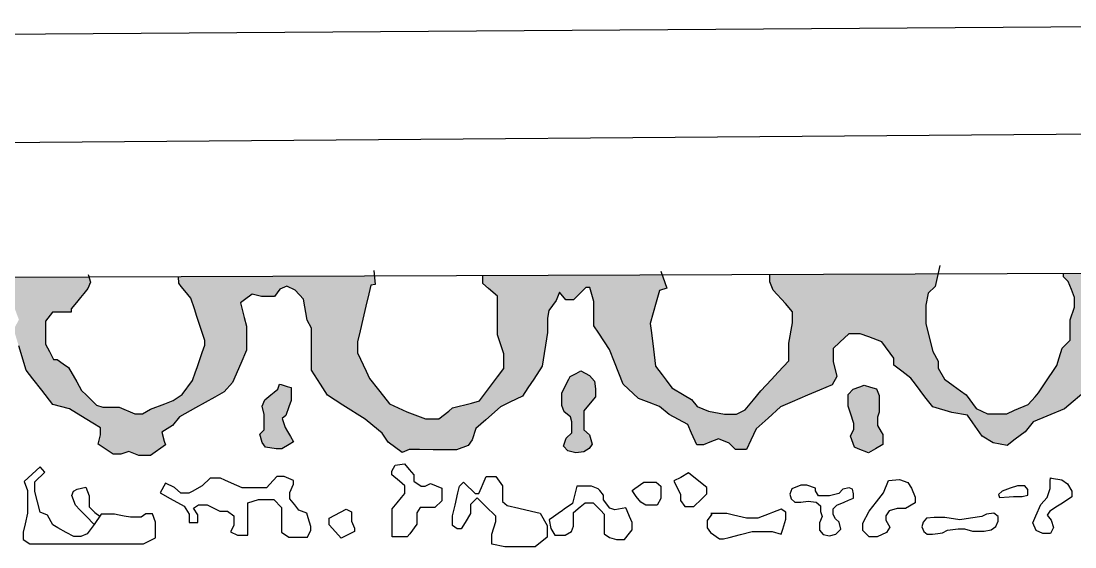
# Model space of a CAD drawing. Header units: inches. Extents: x 155 to 361, y 91 to 381.
# Drawn here: x 335.371 to 338.577, y 294.946 to 296.545 of the extents above; entities that cross this region are included whole.
import ezdxf

# ---------------------------------------------------------------- set-up
doc = ezdxf.new("R2010")
doc.units = ezdxf.units.IN
doc.header["$MEASUREMENT"] = 0
doc.layers.add('çziigi', color=10, linetype='Continuous')

msp = doc.modelspace()

# ---------------------------------------------------------------- hatches: boundary and pattern name
at = {"layer": 'çziigi'}
h = msp.add_hatch(color=256, dxfattribs=at)
h.dxf.hatch_style = 1
h.paths.add_polyline_path([(338.5759, 295.6747), (338.5759, 295.7039), (338.5662, 295.7284), (338.5564, 295.7528), (338.5424, 295.7672), (338.5424, 295.777), (339.0693, 295.779), (339.0693, 295.7568), (339.0503, 295.7268), (339.0381, 295.7074), (339.0265, 295.689), (339.0265, 295.6619), (339.0294, 295.5526), (339.0389, 295.5202), (339.0665, 295.4613), (339.0744, 295.4446), (339.1014, 295.4257), (339.1552, 295.3737), (339.1897, 295.3579), (339.2116, 295.3516), (339.2193, 295.2652), (339.1939, 295.2806), (339.1521, 295.2966), (339.1219, 295.3267), (339.0557, 295.3647), (339.0106, 295.4021), (338.9843, 295.4405), (338.9727, 295.4855), (338.9727, 295.5426), (338.9529, 295.5662), (338.9307, 295.5927), (338.9189, 295.6324), (338.9189, 295.6637), (338.9309, 295.6955), (338.9038, 295.7058), (338.8662, 295.7201), (338.837, 295.7201), (338.8276, 295.7015), (338.8035, 295.7015), (338.7809, 295.7015), (338.765, 295.7142), (338.7419, 295.7142), (338.7309, 295.6933), (338.7178, 295.6428), (338.7126, 295.6232), (338.7126, 295.5945), (338.7126, 295.5731), (338.7244, 295.5473), (338.7346, 295.5248), (338.7309, 295.4946), (338.729, 295.4786), (338.7057, 295.4786), (338.6771, 295.4786), (338.6298, 295.4516), (338.61, 295.4208), (338.571, 295.3879), (338.5448, 295.3658), (338.4917, 295.3437), (338.4495, 295.3262), (338.4252, 295.2954), (338.395, 295.2729), (338.3702, 295.2545), (338.3598, 295.2564), (338.356, 295.3507), (338.3695, 295.3507), (338.3932, 295.3612), (338.4342, 295.3793), (338.4555, 295.4024), (338.4663, 295.4141), (338.4847, 295.4417), (338.5216, 295.4971), (338.5292, 295.5212), (338.5385, 295.5504), (338.5619, 295.5745), (338.5619, 295.6362)])
h.paths.add_polyline_path([(337.6591, 295.7265), (337.6485, 295.7518), (337.6485, 295.7736), (338.16, 295.7755), (338.1518, 295.7377), (338.1304, 295.7171), (338.1234, 295.6805), (338.1234, 295.6545), (338.1234, 295.6238), (338.1445, 295.5395), (338.1612, 295.5103), (338.1612, 295.4889), (338.1799, 295.4559), (338.2068, 295.4364), (338.2289, 295.4204), (338.2461, 295.4079), (338.2761, 295.3666), (338.3111, 295.3507), (338.338, 295.3507), (338.356, 295.3507), (338.3598, 295.2564), (338.328, 295.2625), (338.295, 295.2828), (338.2664, 295.3234), (338.2505, 295.3461), (338.202, 295.3542), (338.1444, 295.3718), (338.1207, 295.4026), (338.0918, 295.4402), (338.0773, 295.4591), (338.0504, 295.48), (338.0261, 295.4989), (338.0261, 295.5195), (337.9898, 295.5697), (337.9497, 295.5845), (337.9236, 295.5942), (337.8887, 295.5942), (337.8618, 295.5681), (337.8418, 295.5487), (337.8418, 295.5093), (337.8525, 295.4638), (337.8386, 295.4389), (337.8001, 295.4224), (337.7636, 295.4067), (337.7172, 295.3869), (337.6812, 295.3715), (337.6435, 295.3373), (337.6076, 295.3047), (337.5913, 295.2701), (337.578, 295.2422), (337.5446, 295.2422), (337.5248, 295.2608), (337.51, 295.2669), (337.4936, 295.353), (337.5105, 295.3499), (337.547, 295.3499), (337.5741, 295.3622), (337.5995, 295.3935), (337.621, 295.4199), (337.6537, 295.4553), (337.6742, 295.4775), (337.7063, 295.5121), (337.7063, 295.5284), (337.7063, 295.5655), (337.718, 295.6269), (337.718, 295.6611), (337.6968, 295.6858)])
h.paths.add_polyline_path([(337.1136, 295.6624), (337.1136, 295.6921), (337.1015, 295.7345), (337.0888, 295.7345), (337.0707, 295.7164), (337.0515, 295.6972), (337.0279, 295.6972), (337.0086, 295.7203), (336.9987, 295.6956), (336.9768, 295.6648), (336.9724, 295.6412), (336.9724, 295.5973), (336.9561, 295.4957), (336.9305, 295.4562), (336.9132, 295.4296), (336.8969, 295.4045), (336.8575, 295.3855), (336.8295, 295.3721), (336.785, 295.3324), (336.755, 295.3057), (336.7438, 295.2717), (336.7315, 295.2539), (336.6953, 295.2406), (336.6625, 295.2406), (336.6246, 295.2406), (336.6094, 295.241), (336.6071, 295.3354), (336.6422, 295.3354), (336.6722, 295.3589), (336.6841, 295.3682), (336.7416, 295.3832), (336.7657, 295.3895), (336.796, 295.4301), (336.8206, 295.463), (336.8397, 295.4885), (336.8397, 295.5331), (336.8204, 295.5912), (336.8204, 295.624), (336.8204, 295.6493), (336.8204, 295.6803), (336.8204, 295.7084), (336.7932, 295.7318), (336.7755, 295.7471), (336.7754, 295.7702), (337.3217, 295.7723), (337.3353, 295.7325), (337.3136, 295.7251), (337.3035, 295.6901), (337.2942, 295.658), (337.2849, 295.6255), (337.2876, 295.6041), (337.2926, 295.564), (337.3013, 295.4955), (337.3212, 295.4689), (337.3334, 295.4525), (337.3509, 295.4291), (337.3878, 295.4076), (337.4107, 295.3942), (337.4279, 295.3728), (337.4627, 295.3587), (337.4936, 295.353), (337.51, 295.2669), (337.4929, 295.274), (337.4665, 295.2641), (337.4466, 295.2566), (337.427, 295.2566), (337.411, 295.2921), (337.3995, 295.3178), (337.3428, 295.3487), (337.3137, 295.3729), (337.2818, 295.385), (337.2492, 295.3973), (337.2032, 295.441), (337.1768, 295.5076), (337.1616, 295.5458), (337.1284, 295.5954), (337.1136, 295.6176)])
h.paths.add_polyline_path([(336.2411, 295.6353), (336.23, 295.6996), (336.2054, 295.7263), (336.1798, 295.7391), (336.1581, 295.7296), (336.1425, 295.7068), (336.118, 295.7068), (336.1024, 295.7068), (336.074, 295.7146), (336.0506, 295.6968), (336.0387, 295.6877), (336.0501, 295.6434), (336.0569, 295.6168), (336.0569, 295.5441), (336.0394, 295.5035), (336.0148, 295.446), (335.9893, 295.4172), (335.9603, 295.4011), (335.9023, 295.3687), (335.8536, 295.3416), (335.8322, 295.3147), (335.7999, 295.2947), (335.8071, 295.2674), (335.8102, 295.2557), (335.7653, 295.2238), (335.7296, 295.2238), (335.6996, 295.2355), (335.6826, 295.2302), (335.6826, 295.3648), (335.7172, 295.35), (335.7406, 295.35), (335.7646, 295.3646), (335.8084, 295.381), (335.8339, 295.3905), (335.8617, 295.409), (335.8927, 295.4517), (335.902, 295.4786), (335.9065, 295.4915), (335.9222, 295.5366), (335.93, 295.5589), (335.93, 295.5738), (335.9061, 295.6465), (335.8985, 295.6697), (335.8879, 295.702), (335.8693, 295.7248), (335.8587, 295.7378), (335.8508, 295.7475), (335.8507, 295.7667), (336.4461, 295.769), (336.4488, 295.7433), (336.4355, 295.7418), (336.4291, 295.7152), (336.4204, 295.6783), (336.4109, 295.6383), (336.4025, 295.6031), (336.3945, 295.5692), (336.3945, 295.5362), (336.4207, 295.48), (336.4311, 295.4576), (336.4582, 295.4237), (336.4739, 295.4041), (336.4923, 295.3811), (336.5447, 295.357), (336.6019, 295.3354), (336.6071, 295.3354), (336.6094, 295.241), (336.5828, 295.2417), (336.5522, 295.2417), (336.531, 295.2333), (336.4881, 295.264), (336.4698, 295.2918), (336.4414, 295.3146), (336.4176, 295.3337), (336.3503, 295.3771), (336.3036, 295.4073), (336.2818, 295.4411), (336.2547, 295.4833), (336.2547, 295.5413), (336.2547, 295.578), (336.2547, 295.6109)])
h.paths.add_polyline_path([(334.9413, 295.7556), (334.9413, 295.7632), (335.5781, 295.7656), (335.5826, 295.7506), (335.5745, 295.7319), (335.5622, 295.7167), (335.5524, 295.7046), (335.5401, 295.6893), (335.5239, 295.6693), (335.5239, 295.66), (335.506, 295.66), (335.4943, 295.66), (335.4669, 295.66), (335.4452, 295.6325), (335.4452, 295.6167), (335.4452, 295.5957), (335.4452, 295.5624), (335.4575, 295.5396), (335.4702, 295.516), (335.4809, 295.516), (335.4996, 295.5028), (335.5159, 295.4913), (335.5406, 295.4476), (335.5553, 295.4217), (335.5704, 295.4067), (335.6007, 295.3768), (335.6196, 295.3705), (335.6587, 295.3705), (335.6693, 295.3705), (335.6826, 295.3648), (335.6826, 295.2302), (335.6745, 295.2277), (335.6517, 295.2277), (335.606, 295.2577), (335.6132, 295.2867), (335.6132, 295.3078), (335.5893, 295.3223), (335.5536, 295.3439), (335.5182, 295.3653), (335.4683, 295.3792), (335.4344, 295.4226), (335.4074, 295.4571), (335.3871, 295.483), (335.3642, 295.5574), (335.3488, 295.6073), (335.3647, 295.6365), (335.3457, 295.6884), (335.3251, 295.7029), (335.2756, 295.7113), (335.2566, 295.7035), (335.2048, 295.6912), (335.1837, 295.6701), (335.1658, 295.6239), (335.1658, 295.6), (335.1658, 295.5504), (335.1764, 295.5321), (335.1764, 295.4942), (335.1535, 295.4477), (335.1279, 295.4288), (335.1039, 295.3937), (335.0716, 295.3653), (335.0215, 295.3242), (335.0082, 295.3133), (334.982, 295.3133), (334.982, 295.2808), (334.9964, 295.2652), (335.0129, 295.2475), (334.9952, 295.2311), (334.9228, 295.2103), (334.8721, 295.2103), (334.8426, 295.2248), (334.798, 295.2142), (334.7777, 295.2094), (334.7479, 295.1948), (334.7156, 295.2025), (334.6766, 295.2259), (334.6499, 295.251), (334.6499, 295.2894), (334.6499, 295.3164), (334.5873, 295.3514), (334.5611, 295.3661), (334.5224, 295.3878), (334.4965, 295.4193), (334.4577, 295.4405), (334.4398, 295.4769), (334.437, 295.5306), (334.4359, 295.5619), (334.4157, 295.6179), (334.4157, 295.6772), (334.4157, 295.708), (334.3939, 295.7225), (334.3581, 295.708), (334.3407, 295.6906), (334.3205, 295.6554), (334.3329, 295.6246), (334.3383, 295.611), (334.3428, 295.5997), (334.3502, 295.5812), (334.3429, 295.5675), (334.3314, 295.546), (334.3189, 295.546), (334.3049, 295.525), (334.3049, 295.5099), (334.3049, 295.4791), (334.3049, 295.4707), (334.2947, 295.4348), (334.2645, 295.418), (334.2358, 295.4021), (334.2358, 295.3878), (334.2023, 295.3649), (334.1721, 295.3442), (334.1178, 295.3442), (334.087, 295.3442), (334.0219, 295.3099), (334.0029, 295.2903), (334.0224, 295.2713), (334.0482, 295.2635), (334.0482, 295.2545), (334.0499, 295.2349), (334.0258, 295.2243), (334.0067, 295.2158), (333.9866, 295.2158), (333.8797, 295.2132), (333.8346, 295.2132), (333.8346, 295.2511), (333.8346, 295.271), (333.8084, 295.2917), (333.7861, 295.3094), (333.7614, 295.3296), (333.7109, 295.3522), (333.6937, 295.3522), (333.6513, 295.3522), (333.626, 295.3738), (333.6003, 295.3958), (333.5574, 295.4144), (333.5247, 295.3964), (333.5247, 295.3594), (333.5102, 295.3278), (333.4983, 295.3017), (333.4732, 295.3017), (333.4506, 295.3152), (333.4317, 295.3603), (333.4216, 295.3844), (333.4118, 295.4076), (333.3934, 295.3998), (333.3786, 295.3936), (333.3488, 295.3811), (333.3278, 295.3531), (333.3155, 295.3366), (333.2988, 295.3144), (333.2719, 295.3144), (333.2403, 295.3144), (333.2186, 295.3269), (333.1942, 295.3756), (333.1942, 295.4117), (333.2312, 295.4505), (333.2583, 295.4713), (333.298, 295.5836), (333.3151, 295.6321), (333.3211, 295.6492), (333.3211, 295.6936), (333.2952, 295.718), (333.2828, 295.7297), (333.2828, 295.7569), (333.7374, 295.7586), (333.7474, 295.738), (333.7346, 295.6997), (333.7091, 295.6778), (333.7091, 295.6432), (333.7091, 295.6158), (333.7091, 295.5802), (333.6607, 295.5638), (333.6607, 295.6313), (333.6607, 295.6742), (333.6434, 295.6742), (333.6215, 295.6742), (333.6132, 295.6304), (333.6073, 295.5985), (333.6024, 295.5727), (333.6024, 295.5173), (333.6187, 295.49), (333.6306, 295.4699), (333.6662, 295.4517), (333.7, 295.4343), (333.7334, 295.4171), (333.7954, 295.3852), (333.8193, 295.3728), (333.8487, 295.3504), (333.898, 295.3504), (333.9345, 295.3504), (333.971, 295.3504), (333.9929, 295.3504), (334.0139, 295.3504), (334.0714, 295.375), (334.092, 295.3839), (334.14, 295.4044), (334.159, 295.4535), (334.1678, 295.4762), (334.1839, 295.5177), (334.1936, 295.5427), (334.1936, 295.5729), (334.1936, 295.603), (334.1645, 295.6277), (334.1379, 295.6502), (334.1152, 295.6979), (334.0973, 295.7357), (334.0806, 295.7357), (334.0728, 295.7599), (334.6874, 295.7622), (334.6722, 295.7361), (334.6473, 295.7141), (334.6346, 295.6881), (334.6209, 295.6602), (334.6209, 295.6204), (334.6126, 295.5811), (334.6126, 295.5511), (334.6126, 295.5135), (334.6126, 295.47), (334.6126, 295.4463), (334.6028, 295.4457), (334.6013, 295.471), (334.5744, 295.4983), (334.5652, 295.522), (334.5652, 295.5468), (334.5652, 295.5827), (334.5756, 295.6035), (334.5825, 295.6458), (334.5825, 295.6793), (334.5762, 295.7025), (334.5722, 295.717), (334.5582, 295.717), (334.5461, 295.729), (334.53, 295.7128), (334.5156, 295.6982), (334.5156, 295.684), (334.5073, 295.6585), (334.5073, 295.6204), (334.4975, 295.5602), (334.4975, 295.5267), (334.5067, 295.4862), (334.5105, 295.4696), (334.5146, 295.4516), (334.556, 295.3993), (334.5721, 295.3912), (334.5918, 295.3814), (334.6057, 295.3814), (334.6057, 295.3895), (334.6167, 295.3895), (334.6306, 295.3895), (334.6381, 295.3895), (334.6537, 295.3756), (334.6625, 295.3678), (334.6764, 295.3555), (334.689, 295.3323), (334.6935, 295.324), (334.7237, 295.324), (334.7827, 295.324), (334.8076, 295.324), (334.8533, 295.3323), (334.875, 295.3362), (334.8996, 295.3548), (334.9343, 295.3548), (334.9453, 295.3681), (334.9626, 295.3891), (334.9974, 295.4311), (334.9974, 295.4594), (334.9974, 295.5013), (335.0102, 295.5284), (335.0167, 295.5422), (335.0254, 295.5381), (335.0254, 295.503), (335.0254, 295.4724), (335.0254, 295.4579), (335.0254, 295.4446), (335.0507, 295.4354), (335.0704, 295.4464), (335.086, 295.4724), (335.0941, 295.5042), (335.0997, 295.5262), (335.0997, 295.5545), (335.0877, 295.5932), (335.0941, 295.6255), (335.0941, 295.6481), (335.0721, 295.6938), (335.0547, 295.7105), (335.042, 295.7018), (335.042, 295.6683), (335.042, 295.655), (335.042, 295.6198), (335.042, 295.6018), (335.0229, 295.6018), (335.0061, 295.6261), (335.0061, 295.6521), (335.0061, 295.677), (334.9975, 295.6949), (334.9413, 295.7325)])
h.paths.add_polyline_path([(333.5527, 295.5065), (333.544, 295.5278), (333.5376, 295.5434), (333.5358, 295.5662), (333.5234, 295.5945), (333.512, 295.6203), (333.5045, 295.5951), (333.5017, 295.5785), (333.4971, 295.5504), (333.4971, 295.5358), (333.4971, 295.516), (333.4971, 295.5022), (333.4883, 295.4858), (333.4805, 295.4713), (333.4805, 295.456), (333.4865, 295.4436), (333.501, 295.4312), (333.5131, 295.4312), (333.5326, 295.4408), (333.5527, 295.4767), (333.5527, 295.4859)], flags=16)
h = msp.add_hatch(color=256, dxfattribs=at)
h.dxf.hatch_style = 1
h.paths.add_polyline_path([(336.1132, 295.3931), (336.1315, 295.4082), (336.1414, 295.4164), (336.1524, 295.4255), (336.157, 295.4409), (336.1626, 295.4392), (336.1804, 295.4339), (336.1927, 295.4302), (336.1927, 295.4086), (336.1927, 295.3908), (336.1857, 295.3713), (336.1765, 295.3455), (336.1657, 295.3367), (336.1746, 295.3087), (336.1817, 295.2967), (336.1907, 295.2815), (336.2003, 295.2654), (336.1865, 295.2572), (336.165, 295.2444), (336.147, 295.2444), (336.115, 295.2487), (336.1044, 295.2629), (336.0972, 295.2882), (336.1106, 295.3016), (336.1106, 295.3158), (336.1106, 295.3482), (336.1048, 295.3735)])
h.paths.add_polyline_path([(337.0158, 295.4134), (337.0276, 295.4366), (337.0375, 295.4559), (337.0416, 295.4639), (337.0596, 295.4733), (337.0742, 295.4808), (337.1007, 295.4672), (337.1151, 295.4497), (337.1182, 295.4261), (337.1182, 295.4025), (337.0976, 295.3771), (337.0832, 295.3594), (337.0832, 295.3295), (337.0832, 295.3022), (337.1007, 295.2865), (337.1085, 295.2581), (337.0989, 295.245), (337.0827, 295.2349), (337.0583, 295.2319), (337.0346, 295.238), (337.0211, 295.2524), (337.0294, 295.2769), (337.0469, 295.2922), (337.0469, 295.3044), (337.0469, 295.3258), (337.0421, 295.3411), (337.0228, 295.3564), (337.0158, 295.3761)])
h.paths.add_polyline_path([(337.8869, 295.3741), (337.8869, 295.3918), (337.8869, 295.4095), (337.9022, 295.4256), (337.9226, 295.4325), (337.936, 295.4377), (337.9551, 295.4316), (337.973, 295.426), (337.9811, 295.4065), (337.9811, 295.3796), (337.9811, 295.3558), (337.9764, 295.3398), (337.9764, 295.3146), (337.9872, 295.296), (337.9922, 295.2873), (337.9922, 295.2574), (337.9699, 295.2444), (337.9489, 295.2322), (337.9178, 295.2444), (337.906, 295.249), (337.8939, 295.283), (337.9044, 295.3033), (337.9044, 295.3211), (337.8939, 295.3528)])
h.paths.add_polyline_path([(338.7557, 295.4072), (338.7473, 295.4274), (338.7473, 295.4573), (338.7633, 295.4736), (338.798, 295.5151), (338.8155, 295.4823), (338.834, 295.4823), (338.8678, 295.442), (338.8928, 295.4122), (338.8928, 295.3942), (338.8928, 295.3702), (338.8711, 295.3496), (338.8506, 295.3301), (338.8471, 295.2963), (338.8447, 295.2731), (338.8188, 295.2625), (338.797, 295.2625), (338.772, 295.2995), (338.772, 295.3278), (338.7742, 295.3626)])
h.paths.add_polyline_path([(339.6369, 295.4171), (339.6369, 295.4346), (339.6484, 295.455), (339.6739, 295.4588), (339.6896, 295.4537), (339.7003, 295.4376), (339.7071, 295.418), (339.6999, 295.3989), (339.6837, 295.384), (339.6712, 295.3725), (339.6552, 295.3806), (339.645, 295.3929)])

# ---------------------------------------------------------------- linework, layer by layer
for p, q in [((341.1476, 296.545), (332.6966, 296.4864)), ((341.8908, 296.2258), (332.7117, 296.1544)), ((338.1656, 295.8013), (338.1518, 295.7377)), ((341.6609, 295.7889), (332.7393, 295.7548)), ((335.5756, 295.7739), (335.5826, 295.7506)), ((335.8508, 295.7475), (335.8507, 295.7667)), ((336.4442, 295.7864), (336.4488, 295.7433)), ((336.7755, 295.7471), (336.7754, 295.7702)), ((337.3176, 295.7843), (337.3353, 295.7325)), ((337.6485, 295.7518), (337.6485, 295.7736)), ((338.5424, 295.7672), (338.5424, 295.777)), ((338.5564, 295.7528), (338.5424, 295.7672)), ((335.5745, 295.7319), (335.5622, 295.7167)), ((335.5826, 295.7506), (335.5745, 295.7319)), ((335.8587, 295.7378), (335.8508, 295.7475)), ((335.8693, 295.7248), (335.8587, 295.7378)), ((336.1798, 295.7391), (336.1581, 295.7296)), ((336.2054, 295.7263), (336.1798, 295.7391)), ((336.4355, 295.7418), (336.4291, 295.7152)), ((336.4488, 295.7433), (336.4355, 295.7418)), ((336.7932, 295.7318), (336.7755, 295.7471)), ((336.8204, 295.7084), (336.7932, 295.7318)), ((337.0888, 295.7345), (337.0707, 295.7164)), ((337.1015, 295.7345), (337.0888, 295.7345)), ((337.1136, 295.6921), (337.1015, 295.7345)), ((337.3353, 295.7325), (337.3136, 295.7251)), ((337.6591, 295.7265), (337.6485, 295.7518)), ((338.1518, 295.7377), (338.1304, 295.7171)), ((338.5662, 295.7284), (338.5564, 295.7528)), ((335.5524, 295.7046), (335.5401, 295.6893)), ((335.5622, 295.7167), (335.5524, 295.7046)), ((335.8879, 295.702), (335.8693, 295.7248)), ((335.8985, 295.6697), (335.8879, 295.702)), ((336.074, 295.7146), (336.0506, 295.6968)), ((336.1024, 295.7068), (336.074, 295.7146)), ((336.118, 295.7068), (336.1024, 295.7068)), ((336.1425, 295.7068), (336.118, 295.7068)), ((336.1581, 295.7296), (336.1425, 295.7068)), ((336.23, 295.6996), (336.2054, 295.7263)), ((336.2411, 295.6353), (336.23, 295.6996)), ((336.4291, 295.7152), (336.4204, 295.6783)), ((336.8204, 295.6803), (336.8204, 295.7084)), ((337.0086, 295.7203), (336.9987, 295.6956)), ((337.0279, 295.6972), (337.0086, 295.7203)), ((337.0707, 295.7164), (337.0515, 295.6972)), ((337.3136, 295.7251), (337.3035, 295.6901)), ((337.6968, 295.6858), (337.6591, 295.7265)), ((338.1304, 295.7171), (338.1234, 295.6805)), ((338.5759, 295.7039), (338.5662, 295.7284)), ((338.5759, 295.6747), (338.5759, 295.7039)), ((335.5401, 295.6893), (335.5239, 295.6693)), ((335.5239, 295.6693), (335.5239, 295.66)), ((335.9061, 295.6465), (335.8985, 295.6697)), ((336.0506, 295.6968), (336.0387, 295.6877)), ((336.0387, 295.6877), (336.0501, 295.6434)), ((336.4204, 295.6783), (336.4109, 295.6383)), ((336.8204, 295.6493), (336.8204, 295.6803)), ((336.9987, 295.6956), (336.9768, 295.6648)), ((337.0515, 295.6972), (337.0279, 295.6972)), ((337.1136, 295.6624), (337.1136, 295.6921)), ((337.3035, 295.6901), (337.2942, 295.658)), ((337.718, 295.6611), (337.6968, 295.6858)), ((338.1234, 295.6805), (338.1234, 295.6545)), ((338.5619, 295.6362), (338.5759, 295.6747)), ((338.5759, 295.6747), (338.5759, 295.6747)), ((335.4669, 295.66), (335.4452, 295.6325)), ((335.4943, 295.66), (335.4669, 295.66)), ((335.506, 295.66), (335.4943, 295.66)), ((335.5239, 295.66), (335.506, 295.66)), ((335.93, 295.5738), (335.9061, 295.6465)), ((336.0501, 295.6434), (336.0569, 295.6168)), ((336.2547, 295.6109), (336.2411, 295.6353)), ((336.4109, 295.6383), (336.4025, 295.6031)), ((336.8204, 295.624), (336.8204, 295.6493)), ((336.9768, 295.6648), (336.9724, 295.6412)), ((336.9724, 295.6412), (336.9724, 295.5973)), ((337.1136, 295.6176), (337.1136, 295.6624)), ((337.2942, 295.658), (337.2849, 295.6255)), ((337.718, 295.6269), (337.718, 295.6611)), ((338.1234, 295.6545), (338.1234, 295.6238)), ((338.5619, 295.5745), (338.5619, 295.6362)), ((335.4452, 295.6325), (335.4452, 295.6167)), ((335.4452, 295.6167), (335.4452, 295.5957)), ((336.0569, 295.6168), (336.0569, 295.5441)), ((336.2547, 295.578), (336.2547, 295.6109)), ((336.4025, 295.6031), (336.3945, 295.5692)), ((336.8204, 295.5912), (336.8204, 295.624)), ((337.1284, 295.5954), (337.1136, 295.6176)), ((337.2849, 295.6255), (337.2876, 295.6041)), ((337.2876, 295.6041), (337.2926, 295.564)), ((337.7063, 295.5655), (337.718, 295.6269)), ((338.1234, 295.6238), (338.1445, 295.5395)), ((335.4452, 295.5957), (335.4452, 295.5624)), ((335.93, 295.5589), (335.93, 295.5738)), ((336.2547, 295.5413), (336.2547, 295.578)), ((336.8397, 295.5331), (336.8204, 295.5912)), ((336.9724, 295.5973), (336.9561, 295.4957)), ((337.1616, 295.5458), (337.1284, 295.5954)), ((337.8887, 295.5942), (337.8618, 295.5681)), ((337.9236, 295.5942), (337.8887, 295.5942)), ((337.9497, 295.5845), (337.9236, 295.5942)), ((337.9898, 295.5697), (337.9497, 295.5845)), ((338.5385, 295.5504), (338.5619, 295.5745)), ((335.3871, 295.483), (335.3642, 295.5574)), ((335.4452, 295.5624), (335.4575, 295.5396)), ((335.4575, 295.5396), (335.4702, 295.516)), ((335.9222, 295.5366), (335.93, 295.5589)), ((336.0569, 295.5441), (336.0394, 295.5035)), ((336.2547, 295.4833), (336.2547, 295.5413)), ((336.3945, 295.5692), (336.3945, 295.5362)), ((337.1768, 295.5076), (337.1616, 295.5458)), ((337.2926, 295.564), (337.3013, 295.4955)), ((337.7063, 295.5284), (337.7063, 295.5655)), ((337.8618, 295.5681), (337.8418, 295.5487)), ((337.8418, 295.5487), (337.8418, 295.5093)), ((338.0261, 295.5195), (337.9898, 295.5697)), ((338.1445, 295.5395), (338.1612, 295.5103)), ((338.5292, 295.5212), (338.5385, 295.5504)), ((335.4702, 295.516), (335.4809, 295.516)), ((335.4809, 295.516), (335.4996, 295.5028)), ((335.9065, 295.4915), (335.9222, 295.5366)), ((336.3945, 295.5362), (336.4207, 295.48)), ((336.8397, 295.4885), (336.8397, 295.5331)), ((337.2032, 295.441), (337.1768, 295.5076)), ((337.6742, 295.4775), (337.7063, 295.5121)), ((337.7063, 295.5121), (337.7063, 295.5284)), ((337.8418, 295.5093), (337.8525, 295.4638)), ((338.0261, 295.4989), (338.0261, 295.5195)), ((338.1612, 295.5103), (338.1612, 295.4889)), ((338.5216, 295.4971), (338.5292, 295.5212)), ((335.4074, 295.4571), (335.3871, 295.483)), ((335.4996, 295.5028), (335.5159, 295.4913)), ((335.5159, 295.4913), (335.5406, 295.4476)), ((335.8927, 295.4517), (335.902, 295.4786)), ((335.902, 295.4786), (335.9065, 295.4915)), ((336.0394, 295.5035), (336.0148, 295.446)), ((336.2818, 295.4411), (336.2547, 295.4833)), ((336.4207, 295.48), (336.4311, 295.4576)), ((336.8206, 295.463), (336.8397, 295.4885)), ((336.9561, 295.4957), (336.9305, 295.4562)), ((337.0596, 295.4733), (337.0742, 295.4808)), ((337.0742, 295.4808), (337.1007, 295.4672)), ((337.3013, 295.4955), (337.3212, 295.4689)), ((337.6537, 295.4553), (337.6742, 295.4775)), ((338.0504, 295.48), (338.0261, 295.4989)), ((338.0773, 295.4591), (338.0504, 295.48)), ((338.1612, 295.4889), (338.1799, 295.4559)), ((338.4847, 295.4417), (338.5216, 295.4971)), ((335.4344, 295.4226), (335.4074, 295.4571)), ((335.5406, 295.4476), (335.5553, 295.4217)), ((335.8617, 295.409), (335.8927, 295.4517)), ((336.0148, 295.446), (335.9893, 295.4172)), ((336.4311, 295.4576), (336.4582, 295.4237)), ((336.796, 295.4301), (336.8206, 295.463)), ((336.9305, 295.4562), (336.9132, 295.4296)), ((337.0276, 295.4366), (337.0375, 295.4559)), ((337.0375, 295.4559), (337.0416, 295.4639)), ((337.0416, 295.4639), (337.0596, 295.4733)), ((337.1007, 295.4672), (337.1151, 295.4497)), ((337.1151, 295.4497), (337.1182, 295.4261)), ((337.3212, 295.4689), (337.3334, 295.4525)), ((337.3334, 295.4525), (337.3509, 295.4291)), ((337.621, 295.4199), (337.6537, 295.4553)), ((337.8525, 295.4638), (337.8386, 295.4389)), ((338.0918, 295.4402), (338.0773, 295.4591)), ((338.1799, 295.4559), (338.2068, 295.4364)), ((335.4683, 295.3792), (335.4344, 295.4226)), ((335.5553, 295.4217), (335.5704, 295.4067)), ((335.9893, 295.4172), (335.9603, 295.4011)), ((336.1315, 295.4082), (336.1414, 295.4164)), ((336.1414, 295.4164), (336.1524, 295.4255)), ((336.1524, 295.4255), (336.157, 295.4409)), ((336.157, 295.4409), (336.1626, 295.4392)), ((336.1626, 295.4392), (336.1804, 295.4339)), ((336.1804, 295.4339), (336.1927, 295.4302)), ((336.1927, 295.4302), (336.1927, 295.4086)), ((336.3036, 295.4073), (336.2818, 295.4411)), ((336.4582, 295.4237), (336.4739, 295.4041)), ((336.7657, 295.3895), (336.796, 295.4301)), ((336.9132, 295.4296), (336.8969, 295.4045)), ((337.0158, 295.4134), (337.0276, 295.4366)), ((337.0158, 295.3761), (337.0158, 295.4134)), ((337.1182, 295.4261), (337.1182, 295.4025)), ((337.2492, 295.3973), (337.2032, 295.441)), ((337.3509, 295.4291), (337.3878, 295.4076)), ((337.5995, 295.3935), (337.621, 295.4199)), ((337.8001, 295.4224), (337.7636, 295.4067)), ((337.8386, 295.4389), (337.8001, 295.4224)), ((337.8869, 295.4095), (337.9022, 295.4256)), ((337.9022, 295.4256), (337.9226, 295.4325)), ((337.9226, 295.4325), (337.936, 295.4377)), ((337.936, 295.4377), (337.9551, 295.4316)), ((337.9551, 295.4316), (337.973, 295.426)), ((337.973, 295.426), (337.9811, 295.4065)), ((338.1207, 295.4026), (338.0918, 295.4402)), ((338.2068, 295.4364), (338.2289, 295.4204)), ((338.2289, 295.4204), (338.2461, 295.4079)), ((338.4555, 295.4024), (338.4663, 295.4141)), ((338.4663, 295.4141), (338.4847, 295.4417)), ((338.61, 295.4208), (338.571, 295.3879)), ((335.5182, 295.3653), (335.4683, 295.3792)), ((335.5704, 295.4067), (335.6007, 295.3768)), ((335.7646, 295.3646), (335.8084, 295.381)), ((335.8084, 295.381), (335.8339, 295.3905)), ((335.8339, 295.3905), (335.8617, 295.409)), ((335.9603, 295.4011), (335.9023, 295.3687)), ((336.1048, 295.3735), (336.1132, 295.3931)), ((336.1132, 295.3931), (336.1315, 295.4082)), ((336.1927, 295.3908), (336.1857, 295.3713)), ((336.1927, 295.4086), (336.1927, 295.3908)), ((336.3503, 295.3771), (336.3036, 295.4073)), ((336.4739, 295.4041), (336.4923, 295.3811)), ((336.4923, 295.3811), (336.5447, 295.357)), ((336.6841, 295.3682), (336.7416, 295.3832)), ((336.7416, 295.3832), (336.7657, 295.3895)), ((336.8575, 295.3855), (336.8295, 295.3721)), ((336.8969, 295.4045), (336.8575, 295.3855)), ((337.1182, 295.4025), (337.0976, 295.3771)), ((337.2818, 295.385), (337.2492, 295.3973)), ((337.3137, 295.3729), (337.2818, 295.385)), ((337.3878, 295.4076), (337.4107, 295.3942)), ((337.4107, 295.3942), (337.4279, 295.3728)), ((337.5741, 295.3622), (337.5995, 295.3935)), ((337.7172, 295.3869), (337.6812, 295.3715)), ((337.7636, 295.4067), (337.7172, 295.3869)), ((337.8869, 295.3918), (337.8869, 295.4095)), ((337.8869, 295.3741), (337.8869, 295.3918)), ((337.9811, 295.4065), (337.9811, 295.3796)), ((337.9811, 295.3796), (337.9811, 295.3558)), ((338.1444, 295.3718), (338.1207, 295.4026)), ((338.2461, 295.4079), (338.2761, 295.3666)), ((338.3932, 295.3612), (338.4342, 295.3793)), ((338.4342, 295.3793), (338.4555, 295.4024)), ((338.571, 295.3879), (338.5448, 295.3658)), ((335.5536, 295.3439), (335.5182, 295.3653)), ((335.6007, 295.3768), (335.6196, 295.3705)), ((335.6196, 295.3705), (335.6587, 295.3705)), ((335.6587, 295.3705), (335.6693, 295.3705)), ((335.6693, 295.3705), (335.7172, 295.35)), ((335.7172, 295.35), (335.7406, 295.35)), ((335.7406, 295.35), (335.7646, 295.3646)), ((335.9023, 295.3687), (335.8536, 295.3416)), ((336.1106, 295.3482), (336.1048, 295.3735)), ((336.1106, 295.3158), (336.1106, 295.3482)), ((336.1857, 295.3713), (336.1765, 295.3455)), ((336.4176, 295.3337), (336.3503, 295.3771)), ((336.5447, 295.357), (336.6019, 295.3354)), ((336.6422, 295.3354), (336.6722, 295.3589)), ((336.6722, 295.3589), (336.6841, 295.3682)), ((336.8295, 295.3721), (336.785, 295.3324)), ((337.0228, 295.3564), (337.0158, 295.3761)), ((337.0421, 295.3411), (337.0228, 295.3564)), ((337.0976, 295.3771), (337.0832, 295.3594)), ((337.0832, 295.3594), (337.0832, 295.3295)), ((337.3428, 295.3487), (337.3137, 295.3729)), ((337.3995, 295.3178), (337.3428, 295.3487)), ((337.4279, 295.3728), (337.4627, 295.3587)), ((337.4627, 295.3587), (337.5105, 295.3499)), ((337.5105, 295.3499), (337.547, 295.3499)), ((337.547, 295.3499), (337.5741, 295.3622)), ((337.6812, 295.3715), (337.6435, 295.3373)), ((337.8939, 295.3528), (337.8869, 295.3741)), ((337.9044, 295.3211), (337.8939, 295.3528)), ((337.9811, 295.3558), (337.9764, 295.3398)), ((338.202, 295.3542), (338.1444, 295.3718)), ((338.2505, 295.3461), (338.202, 295.3542)), ((338.2664, 295.3234), (338.2505, 295.3461)), ((338.2761, 295.3666), (338.3111, 295.3507)), ((338.3111, 295.3507), (338.338, 295.3507)), ((338.338, 295.3507), (338.3695, 295.3507)), ((338.3695, 295.3507), (338.3932, 295.3612)), ((338.5448, 295.3658), (338.4917, 295.3437)), ((335.5893, 295.3223), (335.5536, 295.3439)), ((335.6132, 295.3078), (335.5893, 295.3223)), ((335.8322, 295.3147), (335.7999, 295.2947)), ((335.8536, 295.3416), (335.8322, 295.3147)), ((336.1106, 295.3016), (336.1106, 295.3158)), ((336.1765, 295.3455), (336.1657, 295.3367)), ((336.1657, 295.3367), (336.1746, 295.3087)), ((336.4414, 295.3146), (336.4176, 295.3337)), ((336.4698, 295.2918), (336.4414, 295.3146)), ((336.6019, 295.3354), (336.6422, 295.3354)), ((336.785, 295.3324), (336.755, 295.3057)), ((337.0469, 295.3258), (337.0421, 295.3411)), ((337.0469, 295.3044), (337.0469, 295.3258)), ((337.0832, 295.3295), (337.0832, 295.3022)), ((337.411, 295.2921), (337.3995, 295.3178)), ((337.6435, 295.3373), (337.6076, 295.3047)), ((337.9044, 295.3033), (337.9044, 295.3211)), ((337.9764, 295.3398), (337.9764, 295.3146)), ((337.9764, 295.3146), (337.9872, 295.296)), ((338.295, 295.2828), (338.2664, 295.3234)), ((338.4495, 295.3262), (338.4252, 295.2954)), ((338.4917, 295.3437), (338.4495, 295.3262)), ((335.606, 295.2577), (335.6132, 295.2867)), ((335.6132, 295.2867), (335.6132, 295.3078)), ((335.7999, 295.2947), (335.8071, 295.2674)), ((336.0972, 295.2882), (336.1106, 295.3016)), ((336.1044, 295.2629), (336.0972, 295.2882)), ((336.1746, 295.3087), (336.1817, 295.2967)), ((336.1817, 295.2967), (336.1907, 295.2815)), ((336.4881, 295.264), (336.4698, 295.2918)), ((336.755, 295.3057), (336.7438, 295.2717)), ((337.0294, 295.2769), (337.0469, 295.2922)), ((337.0469, 295.2922), (337.0469, 295.3044)), ((337.0832, 295.3022), (337.1007, 295.2865)), ((337.1007, 295.2865), (337.1085, 295.2581)), ((337.427, 295.2566), (337.411, 295.2921)), ((337.6076, 295.3047), (337.5913, 295.2701)), ((337.8939, 295.283), (337.9044, 295.3033)), ((337.906, 295.249), (337.8939, 295.283)), ((337.9872, 295.296), (337.9922, 295.2873)), ((337.9922, 295.2873), (337.9922, 295.2574)), ((338.328, 295.2625), (338.295, 295.2828)), ((338.4252, 295.2954), (338.395, 295.2729)), ((335.6517, 295.2277), (335.606, 295.2577)), ((335.8102, 295.2557), (335.7653, 295.2238)), ((335.8071, 295.2674), (335.8102, 295.2557)), ((336.115, 295.2487), (336.1044, 295.2629)), ((336.1865, 295.2572), (336.165, 295.2444)), ((336.2003, 295.2654), (336.1865, 295.2572)), ((336.1907, 295.2815), (336.2003, 295.2654)), ((336.531, 295.2333), (336.4881, 295.264)), ((336.7315, 295.2539), (336.6953, 295.2406)), ((336.7438, 295.2717), (336.7315, 295.2539)), ((337.0211, 295.2524), (337.0294, 295.2769)), ((337.0346, 295.238), (337.0211, 295.2524)), ((337.1085, 295.2581), (337.0989, 295.245)), ((337.4466, 295.2566), (337.427, 295.2566)), ((337.4665, 295.2641), (337.4466, 295.2566)), ((337.4929, 295.274), (337.4665, 295.2641)), ((337.5248, 295.2608), (337.4929, 295.274)), ((337.5446, 295.2422), (337.5248, 295.2608)), ((337.5913, 295.2701), (337.578, 295.2422)), ((337.9922, 295.2574), (337.9699, 295.2444)), ((338.3702, 295.2545), (338.328, 295.2625)), ((338.395, 295.2729), (338.3702, 295.2545)), ((335.6745, 295.2277), (335.6517, 295.2277)), ((335.6996, 295.2355), (335.6745, 295.2277)), ((335.7296, 295.2238), (335.6996, 295.2355)), ((335.7653, 295.2238), (335.7296, 295.2238)), ((336.147, 295.2444), (336.115, 295.2487)), ((336.165, 295.2444), (336.147, 295.2444)), ((336.5522, 295.2417), (336.531, 295.2333)), ((336.5828, 295.2417), (336.5522, 295.2417)), ((336.6246, 295.2406), (336.5828, 295.2417)), ((336.6625, 295.2406), (336.6246, 295.2406)), ((336.6953, 295.2406), (336.6625, 295.2406)), ((337.0583, 295.2319), (337.0346, 295.238)), ((337.0827, 295.2349), (337.0583, 295.2319)), ((337.0989, 295.245), (337.0827, 295.2349)), ((337.578, 295.2422), (337.5446, 295.2422)), ((337.9178, 295.2444), (337.906, 295.249)), ((337.9489, 295.2322), (337.9178, 295.2444)), ((337.9699, 295.2444), (337.9489, 295.2322)), ((335.429, 295.1893), (335.381, 295.1449)), ((335.4438, 295.1733), (335.429, 295.1893)), ((336.4988, 295.1756), (336.5091, 295.1944)), ((336.5091, 295.1944), (336.5375, 295.1986)), ((336.5375, 295.1986), (336.5522, 295.1815)), ((335.4136, 295.1438), (335.4438, 295.1733)), ((335.9469, 295.1549), (335.9227, 295.1313)), ((335.9784, 295.1549), (335.9469, 295.1549)), ((335.9913, 295.149), (335.9784, 295.1549)), ((336.1488, 295.1602), (336.1276, 295.136)), ((336.1712, 295.1602), (336.1488, 295.1602)), ((336.1996, 295.1478), (336.1712, 295.1602)), ((336.4988, 295.1645), (336.4988, 295.1756)), ((336.5221, 295.1455), (336.4988, 295.1645)), ((336.4988, 295.1645), (336.4988, 295.1645)), ((336.5522, 295.1815), (336.5665, 295.165)), ((336.5665, 295.165), (336.5665, 295.1455)), ((336.7766, 295.1384), (336.7859, 295.1598)), ((336.7859, 295.1598), (336.8156, 295.1603)), ((336.8156, 295.1603), (336.8156, 295.1603)), ((336.8156, 295.1603), (336.8352, 295.1317)), ((337.3783, 295.157), (337.3569, 295.1463)), ((337.401, 295.1709), (337.3783, 295.157)), ((337.4224, 295.1539), (337.401, 295.1709)), ((337.4575, 295.1259), (337.4224, 295.1539)), ((338.5015, 295.1464), (338.5029, 295.1553)), ((338.5029, 295.1553), (338.5051, 295.155)), ((338.5051, 295.155), (338.5374, 295.1497)), ((335.381, 295.1449), (335.3914, 295.1172)), ((335.4136, 295.1143), (335.4136, 295.1438)), ((335.5307, 295.1156), (335.5418, 295.1218)), ((335.5418, 295.1218), (335.5679, 295.1273)), ((335.5679, 295.1273), (335.5786, 295.1008)), ((335.8109, 295.1395), (335.7944, 295.11)), ((335.8377, 295.1266), (335.8109, 295.1395)), ((335.8572, 295.109), (335.8377, 295.1266)), ((335.9227, 295.1313), (335.8914, 295.1142)), ((336.0118, 295.1396), (335.9913, 295.149)), ((336.0437, 295.125), (336.0118, 295.1396)), ((336.0656, 295.125), (336.0437, 295.125)), ((336.0957, 295.125), (336.0656, 295.125)), ((336.1178, 295.125), (336.0957, 295.125)), ((336.1276, 295.136), (336.1178, 295.125)), ((336.1885, 295.1107), (336.1996, 295.136)), ((336.1996, 295.136), (336.1996, 295.1478)), ((336.5387, 295.1319), (336.5221, 295.1455)), ((336.5387, 295.1084), (336.5387, 295.1319)), ((336.5665, 295.1455), (336.5882, 295.1301)), ((336.5882, 295.1301), (336.6001, 295.1301)), ((336.6001, 295.1301), (336.6166, 295.139)), ((336.6166, 295.139), (336.6514, 295.1242)), ((336.6514, 295.1242), (336.6514, 295.1113)), ((336.7003, 295.11), (336.7051, 295.1306)), ((336.7051, 295.1306), (336.7166, 295.1427)), ((336.7166, 295.1427), (336.7201, 295.1394)), ((336.7201, 295.1394), (336.7529, 295.1084)), ((336.7636, 295.1084), (336.7714, 295.1263)), ((336.7714, 295.1263), (336.7766, 295.1384)), ((336.8352, 295.1317), (336.8352, 295.0983)), ((337.0622, 295.1303), (337.0558, 295.1057)), ((337.0841, 295.1303), (337.0622, 295.1303)), ((337.1064, 295.1303), (337.0841, 295.1303)), ((337.1269, 295.1226), (337.1064, 295.1303)), ((337.1314, 295.1171), (337.1269, 295.1226)), ((337.2297, 295.1172), (337.2383, 295.1234)), ((337.2383, 295.1234), (337.2651, 295.1426)), ((337.2651, 295.1426), (337.3036, 295.1426)), ((337.3036, 295.1426), (337.3173, 295.1302)), ((337.3173, 295.1302), (337.3173, 295.1097)), ((337.3569, 295.1463), (337.3569, 295.1463)), ((337.3571, 295.1458), (337.377, 295.106)), ((337.4575, 295.1076), (337.4575, 295.1259)), ((337.7157, 295.1224), (337.7095, 295.1063)), ((337.743, 295.1333), (337.7157, 295.1224)), ((337.7614, 295.1333), (337.743, 295.1333)), ((337.7879, 295.1241), (337.7614, 295.1333)), ((337.7879, 295.1159), (337.7879, 295.1241)), ((337.8904, 295.1256), (337.8713, 295.1211)), ((337.8998, 295.1216), (337.8904, 295.1256)), ((337.9036, 295.1075), (337.8998, 295.1216)), ((337.9946, 295.1103), (338.01, 295.1473)), ((338.01, 295.1473), (338.043, 295.1508)), ((338.043, 295.1508), (338.0688, 295.1413)), ((338.0688, 295.1413), (338.0799, 295.1246)), ((338.0799, 295.1246), (338.0906, 295.0973)), ((338.3803, 295.124), (338.3553, 295.1156)), ((338.4022, 295.1313), (338.3803, 295.124)), ((338.4248, 295.1313), (338.4022, 295.1313)), ((338.4338, 295.1207), (338.4248, 295.1313)), ((338.4922, 295.0964), (338.5015, 295.1238)), ((338.5015, 295.1238), (338.5015, 295.1464)), ((338.5374, 295.1497), (338.5539, 295.1372)), ((338.5539, 295.1372), (338.5677, 295.1151)), ((335.3914, 295.1172), (335.3914, 295.0824)), ((335.4293, 295.0512), (335.4136, 295.1143)), ((335.5256, 295.1016), (335.5307, 295.1156)), ((335.5365, 295.0725), (335.5256, 295.1016)), ((335.5786, 295.1008), (335.5786, 295.0677)), ((335.7944, 295.11), (335.8245, 295.0931)), ((335.8245, 295.0931), (335.8675, 295.0691)), ((335.8819, 295.109), (335.8572, 295.109)), ((335.8914, 295.1142), (335.8819, 295.109)), ((336.1885, 295.0921), (336.1885, 295.1107)), ((336.2037, 295.0735), (336.1885, 295.0921)), ((336.5156, 295.08), (336.5283, 295.0956)), ((336.5283, 295.0956), (336.5387, 295.1084)), ((336.6514, 295.1113), (336.6514, 295.0859)), ((336.6914, 295.0727), (336.7003, 295.11)), ((336.7583, 295.0948), (336.7384, 295.0745)), ((336.7529, 295.1084), (336.7636, 295.1084)), ((336.7839, 295.0697), (336.7583, 295.0948)), ((336.8352, 295.0983), (336.8352, 295.0834)), ((337.0558, 295.1057), (337.0484, 295.0775)), ((337.1428, 295.1031), (337.1314, 295.1171)), ((337.1428, 295.0891), (337.1428, 295.1031)), ((337.2427, 295.0991), (337.2297, 295.1172)), ((337.2564, 295.0818), (337.2427, 295.0991)), ((337.3173, 295.0929), (337.3061, 295.0731)), ((337.3173, 295.1097), (337.3173, 295.0929)), ((337.377, 295.106), (337.377, 295.0868)), ((337.418, 295.0682), (337.441, 295.0911)), ((337.441, 295.0911), (337.4575, 295.1076)), ((337.7095, 295.1063), (337.7135, 295.0917)), ((337.7135, 295.0917), (337.7244, 295.0818)), ((337.7965, 295.1013), (337.7879, 295.1159)), ((337.83, 295.1013), (337.7965, 295.1013)), ((337.8584, 295.1085), (337.83, 295.1013)), ((337.8713, 295.1211), (337.8584, 295.1085)), ((337.888, 295.0877), (337.9036, 295.0944)), ((337.9036, 295.0944), (337.9036, 295.1075)), ((337.9731, 295.0826), (337.9946, 295.1103)), ((338.0906, 295.0973), (338.0906, 295.0802)), ((338.3553, 295.1156), (338.3444, 295.1049)), ((338.3444, 295.1049), (338.3477, 295.0959)), ((338.3477, 295.0959), (338.3763, 295.0981)), ((338.3763, 295.0981), (338.3897, 295.0992)), ((338.3897, 295.0992), (338.4165, 295.0992)), ((338.4165, 295.0992), (338.4338, 295.1029)), ((338.4338, 295.1029), (338.4338, 295.1207)), ((338.4732, 295.0744), (338.4922, 295.0964)), ((338.5677, 295.0977), (338.5386, 295.0792)), ((338.5677, 295.1151), (338.5677, 295.0977)), ((335.3914, 295.0824), (335.3914, 295.0483)), ((335.5501, 295.0585), (335.5365, 295.0725)), ((335.569, 295.039), (335.5501, 295.0585)), ((335.5786, 295.0677), (335.5955, 295.0501)), ((335.8675, 295.0691), (335.8824, 295.0457)), ((335.8959, 295.064), (335.9115, 295.0735)), ((335.9089, 295.0428), (335.8959, 295.064)), ((335.9115, 295.0735), (335.9373, 295.0735)), ((335.9373, 295.0735), (335.9756, 295.054)), ((336.0612, 295.08), (336.0937, 295.0894)), ((336.0612, 295.0558), (336.0612, 295.08)), ((336.0937, 295.0894), (336.1404, 295.0894)), ((336.1404, 295.0894), (336.1634, 295.0652)), ((336.1634, 295.0652), (336.1634, 295.0422)), ((336.2167, 295.0576), (336.2037, 295.0735)), ((336.241, 295.0478), (336.2167, 295.0576)), ((336.3089, 295.0328), (336.3597, 295.0605)), ((336.3597, 295.0605), (336.3768, 295.0522)), ((336.5003, 295.0611), (336.5156, 295.08)), ((336.5003, 295.0364), (336.5003, 295.0611)), ((336.5853, 295.0653), (336.5753, 295.0493)), ((336.6136, 295.0653), (336.5853, 295.0653)), ((336.6296, 295.0653), (336.6136, 295.0653)), ((336.6514, 295.0859), (336.6296, 295.0653)), ((336.6837, 295.0399), (336.6914, 295.0727)), ((336.7384, 295.0745), (336.7384, 295.0476)), ((336.815, 295.0393), (336.7839, 295.0697)), ((336.8352, 295.0834), (336.8502, 295.0721)), ((336.8502, 295.0721), (336.8854, 295.0637)), ((336.8854, 295.0637), (336.9241, 295.0545)), ((337.0232, 295.06), (337.0179, 295.0563)), ((337.0484, 295.0775), (337.0232, 295.06)), ((337.0516, 295.0502), (337.072, 295.0672)), ((337.072, 295.0672), (337.0868, 295.0795)), ((337.0868, 295.0795), (337.1117, 295.0795)), ((337.1117, 295.0795), (337.1242, 295.0668)), ((337.1242, 295.0668), (337.1345, 295.0563)), ((337.1617, 295.0638), (337.1428, 295.0891)), ((337.1776, 295.0581), (337.1617, 295.0638)), ((337.2107, 295.065), (337.1776, 295.0581)), ((337.2148, 295.0556), (337.2107, 295.065)), ((337.2713, 295.0731), (337.2564, 295.0818)), ((337.3061, 295.0731), (337.2713, 295.0731)), ((337.377, 295.0868), (337.3901, 295.0682)), ((337.3901, 295.0682), (337.418, 295.0682)), ((337.6835, 295.0606), (337.6568, 295.0501)), ((337.6972, 295.0513), (337.6835, 295.0606)), ((337.7244, 295.0818), (337.7432, 295.0818)), ((337.7432, 295.0818), (337.7653, 295.0848)), ((337.7653, 295.0848), (337.7895, 295.0813)), ((337.7895, 295.0813), (337.8034, 295.0707)), ((337.8034, 295.0707), (337.8034, 295.0534)), ((337.8418, 295.0614), (337.8527, 295.0728)), ((337.8418, 295.0443), (337.8418, 295.0614)), ((337.8527, 295.0728), (337.8745, 295.082)), ((337.8745, 295.082), (337.888, 295.0877)), ((337.9508, 295.054), (337.9731, 295.0826)), ((338.0366, 295.0627), (338.012, 295.0556)), ((338.0613, 295.0627), (338.0366, 295.0627)), ((338.0906, 295.0802), (338.0613, 295.0627)), ((338.4583, 295.0399), (338.4732, 295.0744)), ((338.5235, 295.0696), (338.5003, 295.0547)), ((338.5386, 295.0792), (338.5235, 295.0696)), ((335.3914, 295.0483), (335.3839, 295.0159)), ((335.4519, 295.0419), (335.4293, 295.0512)), ((335.4675, 295.0124), (335.4519, 295.0419)), ((335.5932, 295.0141), (335.569, 295.039)), ((335.6152, 295.0453), (335.5932, 295.0141)), ((335.5955, 295.0501), (335.6109, 295.0392)), ((335.6551, 295.0453), (335.6152, 295.0453)), ((335.6694, 295.0426), (335.6551, 295.0453)), ((335.6853, 295.0396), (335.6694, 295.0426)), ((335.7039, 295.0361), (335.6853, 295.0396)), ((335.7363, 295.0361), (335.7039, 295.0361)), ((335.7508, 295.0465), (335.7363, 295.0361)), ((335.7363, 295.0361), (335.7363, 295.0361)), ((335.7629, 295.0465), (335.7508, 295.0465)), ((335.7711, 295.0465), (335.7629, 295.0465)), ((335.7803, 295.0205), (335.7711, 295.0465)), ((335.8824, 295.0457), (335.8824, 295.0198)), ((335.9089, 295.0198), (335.9089, 295.0428)), ((335.9756, 295.054), (335.9993, 295.054)), ((335.9993, 295.054), (336.0181, 295.0404)), ((336.0181, 295.0404), (336.0181, 295.0109)), ((336.0612, 295.0186), (336.0612, 295.0558)), ((336.1634, 295.0422), (336.1634, 295.0133)), ((336.245, 295.034), (336.241, 295.0478)), ((336.2527, 295.0074), (336.245, 295.034)), ((336.3081, 295.0133), (336.3089, 295.0328)), ((336.3768, 295.0522), (336.3768, 295.0239)), ((336.5003, 295.0151), (336.5003, 295.0364)), ((336.5753, 295.0493), (336.5753, 295.0328)), ((336.5753, 295.0328), (336.5753, 295.0151)), ((336.6837, 295.0112), (336.6837, 295.0399)), ((336.7384, 295.0476), (336.7219, 295.0202)), ((336.815, 295.0226), (336.815, 295.0393)), ((336.9241, 295.0545), (336.9506, 295.0483)), ((336.9506, 295.0483), (336.9713, 295.0106)), ((336.9905, 295.0372), (336.9776, 295.0282)), ((336.9776, 295.0282), (336.9828, 295.0014)), ((337.0054, 295.0476), (336.9905, 295.0372)), ((337.0179, 295.0563), (337.0054, 295.0476)), ((337.0516, 295.0294), (337.0516, 295.0502)), ((337.0516, 295.009), (337.0516, 295.0294)), ((337.1345, 295.0563), (337.1454, 295.0453)), ((337.1454, 295.0453), (337.145, 295.0237)), ((337.2222, 295.0385), (337.2148, 295.0556)), ((337.2302, 295.02), (337.2222, 295.0385)), ((337.4722, 295.0457), (337.4585, 295.0258)), ((337.4585, 295.0258), (337.4585, 295.0041)), ((337.5185, 295.0475), (337.4696, 295.0475)), ((337.4696, 295.0475), (337.4722, 295.0457)), ((337.5381, 295.0426), (337.5185, 295.0475)), ((337.5778, 295.0327), (337.5381, 295.0426)), ((337.6128, 295.0327), (337.5778, 295.0327)), ((337.6464, 295.0459), (337.6128, 295.0327)), ((337.6568, 295.0501), (337.6464, 295.0459)), ((337.6464, 295.0459), (337.6464, 295.0459)), ((337.6882, 295), (337.6972, 295.0298)), ((337.6972, 295.0298), (337.6972, 295.0513)), ((337.8076, 295.038), (337.8004, 295.0192)), ((337.8034, 295.0534), (337.8076, 295.038)), ((337.8485, 295.031), (337.8418, 295.0443)), ((337.8597, 295.0206), (337.8485, 295.031)), ((337.9314, 295.0179), (337.9508, 295.054)), ((338.012, 295.0556), (338.0017, 295.0401)), ((338.0017, 295.0401), (338.0017, 295.0274)), ((338.0017, 295.0274), (338.0136, 295.006)), ((338.1257, 295.033), (338.1157, 295.021)), ((338.1486, 295.0354), (338.1257, 295.033)), ((338.1808, 295.0354), (338.1486, 295.0354)), ((338.2264, 295.0277), (338.1808, 295.0354)), ((338.259, 295.033), (338.2264, 295.0277)), ((338.2932, 295.0384), (338.259, 295.033)), ((338.3082, 295.0452), (338.2932, 295.0384)), ((338.3299, 295.0487), (338.3082, 295.0452)), ((338.3436, 295.0379), (338.3299, 295.0487)), ((338.3436, 295.0237), (338.3436, 295.0379)), ((338.449, 295.0185), (338.4583, 295.0399)), ((338.5003, 295.0547), (338.4922, 295.0421)), ((338.4922, 295.0421), (338.5043, 295.0271)), ((338.5043, 295.0271), (338.5116, 295.0052)), ((335.3839, 295.0159), (335.3781, 294.9909)), ((335.4835, 295.0037), (335.4675, 295.0124)), ((335.5086, 294.9898), (335.4835, 295.0037)), ((335.5932, 295.0141), (335.5727, 294.9852)), ((335.7803, 294.9875), (335.7803, 295.0205)), ((335.8824, 295.0198), (335.9089, 295.0198)), ((336.0181, 295.0109), (336.0087, 294.9915)), ((336.0612, 294.9974), (336.0612, 295.0186)), ((336.0612, 294.9811), (336.0612, 294.9974)), ((336.1634, 295.0133), (336.1634, 294.9903)), ((336.2427, 294.9755), (336.2527, 294.9968)), ((336.2527, 294.9968), (336.2527, 295.0074)), ((336.3184, 295.0015), (336.3081, 295.0133)), ((336.3445, 294.9718), (336.3184, 295.0015)), ((336.3768, 295.0239), (336.3851, 295.0027)), ((336.3851, 295.0027), (336.3851, 294.9921)), ((336.5003, 294.9897), (336.5003, 295.0151)), ((336.5753, 295.0151), (336.5534, 294.9856)), ((336.6974, 295.001), (336.6837, 295.0112)), ((336.7103, 295.001), (336.6974, 295.001)), ((336.7219, 295.0202), (336.7103, 295.001)), ((336.803, 294.9844), (336.815, 295.0226)), ((336.9713, 295.0106), (336.9713, 294.9755)), ((336.9828, 295.0014), (336.9949, 294.9818)), ((337.0459, 294.9924), (337.0516, 295.009)), ((337.145, 295.0237), (337.1447, 295.0063)), ((337.1447, 295.0063), (337.1447, 294.9859)), ((337.2218, 294.9871), (337.2302, 294.998)), ((337.2302, 294.998), (337.2302, 295.02)), ((337.4585, 295.0041), (337.4685, 294.9892)), ((337.6835, 294.9842), (337.6882, 295)), ((337.8004, 295.0192), (337.8004, 294.9971)), ((337.8004, 294.9971), (337.8114, 294.9837)), ((337.8498, 294.9845), (337.8646, 294.9996)), ((337.8646, 294.9996), (337.8597, 295.0206)), ((337.9314, 294.9953), (337.9314, 295.0179)), ((337.9512, 294.9762), (337.9314, 294.9953)), ((338.0136, 295.006), (338.0041, 294.9893)), ((338.1157, 295.021), (338.1112, 295.0065)), ((338.1112, 295.0065), (338.1177, 294.9923)), ((338.1741, 294.9886), (338.1893, 294.997)), ((338.1893, 294.997), (338.2213, 295.001)), ((338.2213, 295.001), (338.2405, 295.001)), ((338.2405, 295.001), (338.265, 294.9933)), ((338.3012, 294.9933), (338.3224, 294.9975)), ((338.3224, 294.9975), (338.3367, 295.008)), ((338.3367, 295.008), (338.3436, 295.0237)), ((338.4587, 294.9951), (338.449, 295.0185)), ((338.4793, 294.9867), (338.4587, 294.9951)), ((338.5116, 295.0052), (338.5023, 294.9867)), ((335.3781, 294.9909), (335.3781, 294.9678)), ((335.3781, 294.9678), (335.3983, 294.9551)), ((335.5318, 294.9771), (335.5086, 294.9898)), ((335.5533, 294.9771), (335.5318, 294.9771)), ((335.5727, 294.9852), (335.5533, 294.9771)), ((335.7433, 294.9551), (335.7803, 294.973)), ((335.7803, 294.973), (335.7803, 294.9875)), ((336.0087, 294.9915), (336.03, 294.9811)), ((336.03, 294.9811), (336.0612, 294.9811)), ((336.1634, 294.9903), (336.1858, 294.9755)), ((336.1858, 294.9755), (336.2191, 294.9755)), ((336.2191, 294.9755), (336.2427, 294.9755)), ((336.3591, 294.9791), (336.3445, 294.9718)), ((336.3851, 294.9921), (336.3591, 294.9791)), ((336.5003, 294.9759), (336.5003, 294.9897)), ((336.5168, 294.9759), (336.5003, 294.9759)), ((336.5462, 294.9759), (336.5168, 294.9759)), ((336.5534, 294.9856), (336.5462, 294.9759)), ((336.803, 294.954), (336.803, 294.9844)), ((336.9713, 294.9755), (336.9355, 294.9456)), ((336.9949, 294.9818), (337.0092, 294.9818)), ((337.0092, 294.9818), (337.0263, 294.9818)), ((337.0263, 294.9818), (337.0459, 294.9924)), ((337.1447, 294.9859), (337.1613, 294.9738)), ((337.1613, 294.9738), (337.1829, 294.9678)), ((337.1829, 294.9678), (337.2071, 294.9678)), ((337.2071, 294.9678), (337.2218, 294.9871)), ((337.4685, 294.9892), (337.4958, 294.9699)), ((337.4958, 294.9699), (337.5082, 294.9699)), ((337.5082, 294.9699), (337.525, 294.9743)), ((337.525, 294.9743), (337.5592, 294.9831)), ((337.5592, 294.9831), (337.5951, 294.9924)), ((337.5951, 294.9924), (337.6251, 294.9924)), ((337.6251, 294.9924), (337.6562, 294.9924)), ((337.6562, 294.9924), (337.6835, 294.9842)), ((337.8114, 294.9837), (337.8299, 294.9798)), ((337.8299, 294.9798), (337.8498, 294.9845)), ((337.9751, 294.9762), (337.9512, 294.9762)), ((338.0041, 294.9893), (337.9751, 294.9762)), ((338.1177, 294.9923), (338.1272, 294.9843)), ((338.1272, 294.9843), (338.1439, 294.9843)), ((338.1439, 294.9843), (338.1596, 294.9865)), ((338.1596, 294.9865), (338.1741, 294.9886)), ((338.265, 294.9933), (338.3012, 294.9933)), ((338.5023, 294.9867), (338.4793, 294.9867)), ((335.3983, 294.9551), (335.4499, 294.9551)), ((335.4499, 294.9551), (335.4928, 294.9551)), ((335.4928, 294.9551), (335.5658, 294.9551)), ((335.5658, 294.9551), (335.6604, 294.9551)), ((335.6604, 294.9551), (335.6946, 294.9551)), ((335.6946, 294.9551), (335.7433, 294.9551)), ((336.8424, 294.9456), (336.803, 294.954)), ((336.8758, 294.9456), (336.8424, 294.9456)), ((336.9355, 294.9456), (336.8758, 294.9456))]:
    msp.add_line(p, q, dxfattribs=at)

doc.saveas('drawing.dxf')
